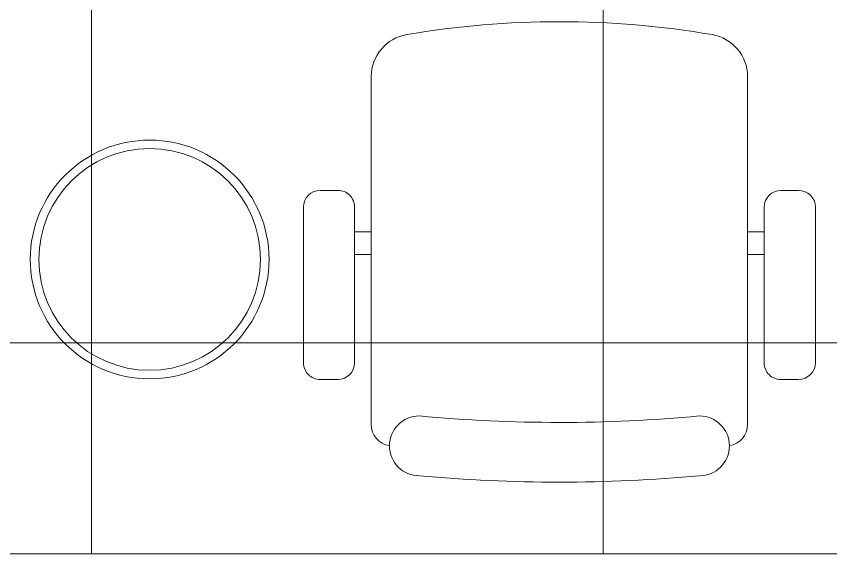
# Model space of a CAD drawing. Header units: inches. Extents: x -246178 to 57169, y -29325 to 19878.
# Drawn here: x 47271 to 48226, y -6847 to -6217 of the extents above; entities that cross this region are included whole.
import ezdxf

# ---------------------------------------------------------------- set-up
doc = ezdxf.new("R2010")
doc.units = ezdxf.units.IN
doc.header["$LTSCALE"] = 25
doc.header["$MEASUREMENT"] = 0
doc.linetypes.add('DASHDOT', pattern=[25.4, 12.7, -6.35, 0, -6.35])
doc.layers.get('0').update_dxf_attribs({"color": 8})
for name, color, linetype, lineweight in [('00-Ground Floor$0$Frame', 252, 'Continuous', 9), ('00-Ground Floor$0$LOADING', 253, 'Continuous', 5), ('00-Ground Floor$0$NEW Wall', 166, 'Continuous', 5), ('00-Ground Floor$0$Walls', 251, 'Continuous', 5), ('E-LITE-CLNG-CNDT', 6, 'DASHDOT', 35)]:
    doc.layers.add(name, color=color, linetype=linetype, lineweight=lineweight)

# ---------------------------------------------------------------- blocks, each defined once
blk = doc.blocks.new('00-Ground Floor$0$WM00001-P')
at = {"layer": '00-Ground Floor$0$LOADING'}
for radius in [0.14, 0.13]:
    blk.add_circle((0, 0), radius, dxfattribs=at)
blk = doc.blocks.new('*X63')
at = {"color": 0}
for p, q in [((5, 3), (5, 3)), ((5, 3), (5, 3)), ((5, 3), (5, 3)), ((5, 3), (5, 3)), ((5, 3), (5, 3)), ((5, 3), (5, 3)), ((5, 3), (5, 3)), ((5, 3), (5, 3)), ((5, 3), (5, 3)), ((5, 3), (5, 3)), ((5, 3), (5, 3)), ((5, 3), (5, 3)), ((5, 3), (5, 3)), ((5, 3), (5, 3)), ((5, 3), (5, 3)), ((5, 3), (5, 3)), ((5, 3), (5, 3)), ((5, 3), (5, 3)), ((5, 3), (5, 3)), ((5, 3), (5, 3)), ((5, 3), (5, 3)), ((5, 3), (5, 3)), ((5, 3), (5, 3)), ((5, 3), (5, 3)), ((5, 3), (5, 3)), ((5, 3), (5, 3)), ((5, 3), (5, 3)), ((5, 3), (5, 3)), ((5, 3), (5, 3)), ((5, 3), (5, 3)), ((5, 3), (5, 3)), ((5, 3), (5, 3)), ((5, 3), (5, 3)), ((5, 3), (5, 3)), ((5, 3), (5, 3)), ((5, 3), (5, 3)), ((5, 3), (5, 3)), ((5, 3), (5, 3)), ((5, 3), (5, 3)), ((5, 3), (5, 3)), ((5, 3), (5, 3)), ((5, 3), (5, 3)), ((5, 3), (5, 3)), ((5, 3), (5, 3)), ((5, 3), (5, 3)), ((5, 3), (5, 3)), ((5, 3), (5, 3)), ((5, 3), (5, 3)), ((5, 3), (5, 3)), ((5, 3), (5, 3)), ((5, 3), (5, 3)), ((5, 3), (5, 3)), ((5, 3), (5, 3)), ((5, 3), (5, 3)), ((5, 3), (5, 3)), ((5, 3), (5, 3)), ((5, 3), (5, 3)), ((5, 3), (5, 3)), ((5, 3), (5, 3)), ((5, 3), (5, 3)), ((5, 3), (5, 3)), ((5, 3), (5, 3)), ((5, 3), (5, 3)), ((5, 3), (5, 3)), ((5, 3), (5, 3)), ((5, 3), (5, 3)), ((6, 3), (5, 3)), ((5, 3), (5, 3)), ((6, 3), (5, 3)), ((5, 3), (5, 3)), ((6, 3), (5, 3)), ((5, 3), (5, 3)), ((6, 3), (5, 3)), ((5, 3), (5, 3)), ((5, 3), (5, 3)), ((5, 3), (5, 3)), ((5, 3), (5, 3)), ((5, 3), (5, 3)), ((5, 3), (5, 3)), ((5, 3), (5, 3)), ((5, 3), (5, 3)), ((5, 3), (5, 3)), ((5, 3), (5, 3)), ((5, 3), (5, 3)), ((5, 3), (5, 3)), ((5, 3), (5, 3)), ((5, 3), (5, 3)), ((5, 3), (5, 3)), ((5, 3), (5, 3)), ((5, 3), (5, 3)), ((5, 3), (5, 3)), ((5, 3), (5, 3)), ((5, 3), (5, 3)), ((5, 3), (5, 3)), ((5, 3), (5, 3)), ((5, 3), (5, 3)), ((6, 3), (6, 3)), ((6, 3), (6, 3)), ((6, 3), (6, 3)), ((6, 3), (6, 3)), ((6, 3), (6, 3)), ((6, 3), (6, 3)), ((6, 3), (6, 3)), ((6, 3), (6, 3)), ((6, 3), (6, 3)), ((6, 3), (6, 3)), ((6, 3), (6, 3)), ((6, 3), (6, 3)), ((6, 3), (6, 3)), ((6, 3), (6, 3)), ((6, 3), (6, 3)), ((6, 3), (6, 3)), ((6, 3), (6, 3)), ((6, 3), (6, 3)), ((6, 3), (6, 3)), ((6, 3), (6, 3)), ((6, 3), (6, 3)), ((6, 3), (6, 3)), ((6, 3), (6, 3)), ((6, 3), (6, 3)), ((6, 3), (6, 3)), ((6, 3), (6, 3)), ((6, 3), (6, 3)), ((6, 3), (6, 3)), ((6, 3), (6, 3)), ((6, 3), (6, 3)), ((6, 3), (6, 3)), ((6, 3), (6, 3)), ((6, 3), (6, 3)), ((6, 3), (6, 3)), ((6, 3), (6, 3)), ((6, 3), (6, 3)), ((6, 3), (6, 3)), ((6, 3), (6, 3)), ((6, 3), (6, 3)), ((6, 3), (6, 3)), ((6, 3), (6, 3)), ((6, 3), (6, 3)), ((6, 3), (6, 3)), ((6, 3), (6, 3)), ((6, 3), (6, 3)), ((6, 3), (6, 3)), ((6, 3), (6, 3)), ((6, 3), (6, 3)), ((6, 3), (6, 3)), ((6, 3), (6, 3)), ((6, 3), (6, 3)), ((6, 3), (6, 3)), ((6, 3), (6, 3)), ((6, 3), (6, 3)), ((6, 3), (6, 3)), ((6, 3), (6, 3)), ((6, 3), (6, 3)), ((6, 3), (6, 3)), ((6, 3), (6, 3)), ((6, 3), (6, 3)), ((6, 3), (6, 3)), ((6, 3), (6, 3)), ((6, 3), (6, 3)), ((6, 3), (6, 3)), ((6, 3), (6, 3)), ((6, 3), (6, 3)), ((6, 3), (6, 3)), ((6, 3), (6, 3)), ((6, 3), (6, 3)), ((6, 3), (6, 3)), ((6, 3), (6, 3)), ((6, 3), (6, 3)), ((6, 3), (6, 3)), ((6, 3), (6, 3)), ((6, 3), (6, 3)), ((6, 3), (6, 3)), ((6, 3), (6, 3)), ((6, 3), (6, 3)), ((6, 3), (6, 3)), ((6, 3), (6, 3)), ((6, 3), (6, 3)), ((6, 3), (6, 3)), ((6, 3), (6, 3)), ((6, 3), (6, 3)), ((6, 3), (6, 3)), ((6, 3), (6, 3)), ((6, 3), (6, 3)), ((6, 3), (6, 3)), ((6, 3), (6, 3)), ((6, 3), (6, 3)), ((6, 3), (6, 3)), ((6, 3), (6, 3)), ((6, 3), (6, 3)), ((6, 3), (6, 3)), ((6, 3), (6, 3)), ((6, 3), (6, 3)), ((6, 3), (6, 3)), ((6, 3), (6, 3)), ((6, 3), (6, 3)), ((6, 3), (6, 3)), ((6, 3), (6, 3)), ((6, 3), (6, 3)), ((6, 3), (6, 3)), ((6, 3), (6, 3)), ((6, 3), (6, 3)), ((6, 3), (6, 3)), ((6, 3), (6, 3)), ((6, 3), (6, 3)), ((6, 3), (6, 3)), ((6, 3), (6, 3)), ((6, 3), (6, 3)), ((6, 3), (6, 3)), ((6, 3), (6, 3)), ((6, 3), (6, 3)), ((6, 3), (6, 3)), ((6, 3), (6, 3)), ((6, 3), (6, 3)), ((6, 3), (6, 3)), ((6, 3), (6, 3)), ((6, 3), (6, 3)), ((6, 3), (6, 3)), ((6, 3), (6, 3)), ((6, 3), (6, 3)), ((6, 3), (6, 3)), ((6, 3), (6, 3)), ((6, 3), (6, 3)), ((6, 3), (6, 3)), ((6, 3), (6, 3)), ((6, 3), (6, 3)), ((6, 3), (6, 3)), ((6, 3), (6, 3)), ((6, 3), (6, 3)), ((6, 3), (6, 3)), ((6, 3), (6, 3)), ((6, 3), (6, 3)), ((6, 3), (6, 3)), ((6, 3), (6, 3)), ((6, 3), (6, 3)), ((6, 3), (6, 3)), ((6, 3), (6, 3)), ((6, 3), (6, 3)), ((6, 3), (6, 3)), ((6, 3), (6, 3)), ((6, 3), (6, 3)), ((6, 3), (6, 3)), ((6, 3), (6, 3)), ((6, 3), (6, 3)), ((6, 3), (6, 3)), ((6, 3), (6, 3)), ((6, 3), (6, 3)), ((6, 3), (6, 3)), ((6, 3), (6, 3)), ((6, 3), (6, 3)), ((6, 3), (6, 3)), ((6, 3), (6, 3)), ((6, 3), (6, 3)), ((6, 3), (6, 3)), ((6, 3), (6, 3)), ((6, 3), (6, 3)), ((6, 3), (6, 3)), ((6, 3), (6, 3)), ((6, 3), (6, 3)), ((6, 3), (6, 3)), ((6, 3), (6, 3)), ((6, 3), (6, 3)), ((6, 3), (6, 3)), ((6, 3), (6, 3)), ((6, 3), (6, 3)), ((6, 3), (6, 3)), ((6, 3), (6, 3)), ((6, 3), (6, 3)), ((6, 3), (6, 3)), ((6, 3), (6, 3)), ((6, 3), (6, 3)), ((6, 3), (6, 3)), ((6, 3), (6, 3)), ((6, 3), (6, 3)), ((6, 3), (6, 3)), ((6, 3), (6, 3)), ((6, 3), (6, 3)), ((6, 3), (6, 3)), ((6, 3), (6, 3)), ((6, 3), (6, 3)), ((6, 3), (6, 3)), ((6, 3), (6, 3)), ((6, 3), (6, 3)), ((6, 3), (6, 3)), ((6, 3), (6, 3)), ((6, 3), (6, 3)), ((6, 3), (6, 3)), ((6, 3), (6, 3)), ((6, 3), (6, 3)), ((6, 3), (6, 3)), ((6, 3), (6, 3)), ((6, 3), (6, 3)), ((6, 3), (6, 3)), ((6, 3), (6, 3)), ((6, 3), (6, 3)), ((6, 3), (6, 3)), ((6, 3), (6, 3)), ((6, 3), (6, 3)), ((6, 3), (6, 3)), ((6, 3), (6, 3)), ((6, 3), (6, 3)), ((6, 3), (5, 3)), ((6, 3), (5, 3)), ((6, 3), (5, 3)), ((6, 3), (5, 3)), ((6, 3), (5, 3)), ((6, 3), (6, 3)), ((6, 3), (6, 3)), ((6, 3), (6, 3)), ((6, 3), (6, 3)), ((6, 3), (6, 3)), ((6, 3), (6, 3)), ((6, 3), (6, 3)), ((6, 3), (6, 3)), ((6, 3), (6, 3)), ((6, 3), (6, 3)), ((6, 3), (6, 3)), ((6, 3), (6, 3)), ((6, 3), (6, 3)), ((6, 3), (6, 3)), ((6, 3), (6, 3)), ((6, 3), (6, 3)), ((6, 3), (6, 3)), ((6, 3), (6, 3)), ((6, 3), (6, 3)), ((6, 3), (6, 3)), ((6, 3), (6, 3)), ((6, 3), (6, 3)), ((6, 3), (6, 3)), ((6, 3), (6, 3)), ((6, 3), (6, 3)), ((6, 3), (6, 3)), ((6, 3), (6, 3)), ((6, 3), (6, 3)), ((6, 3), (6, 3)), ((6, 3), (6, 3)), ((6, 3), (6, 3)), ((6, 3), (6, 3)), ((6, 3), (6, 3)), ((6, 3), (6, 3)), ((6, 3), (6, 3)), ((6, 3), (6, 3)), ((6, 3), (6, 3)), ((6, 3), (6, 3)), ((6, 3), (6, 3)), ((6, 3), (6, 3)), ((6, 3), (6, 3)), ((6, 3), (6, 3)), ((6, 3), (6, 3)), ((6, 3), (6, 3)), ((6, 3), (6, 3)), ((6, 3), (6, 3)), ((6, 3), (6, 3)), ((6, 3), (6, 3)), ((6, 3), (6, 3)), ((6, 3), (6, 3)), ((6, 3), (6, 3)), ((6, 3), (6, 3)), ((6, 3), (6, 3)), ((6, 3), (6, 3)), ((6, 3), (6, 3)), ((6, 3), (6, 3)), ((6, 3), (6, 3)), ((6, 3), (6, 3)), ((6, 3), (6, 3)), ((6, 3), (6, 3)), ((6, 3), (6, 3)), ((6, 3), (6, 3)), ((6, 3), (6, 3)), ((6, 3), (6, 3)), ((6, 3), (6, 3)), ((6, 3), (6, 3)), ((6, 3), (6, 3)), ((6, 3), (6, 3)), ((6, 3), (6, 3)), ((6, 3), (6, 3)), ((6, 3), (6, 3)), ((6, 3), (6, 3)), ((6, 3), (6, 3)), ((6, 3), (6, 3)), ((6, 3), (6, 3)), ((6, 3), (6, 3)), ((6, 3), (6, 3)), ((6, 3), (6, 3)), ((6, 3), (6, 3)), ((6, 3), (6, 3)), ((6, 3), (6, 3)), ((6, 3), (6, 3)), ((6, 3), (6, 3)), ((6, 3), (6, 3)), ((6, 3), (6, 3)), ((6, 3), (6, 3)), ((6, 3), (6, 3)), ((6, 3), (6, 3)), ((6, 3), (6, 3)), ((6, 3), (6, 3)), ((6, 3), (6, 3)), ((6, 3), (6, 3)), ((6, 3), (6, 3)), ((6, 3), (6, 3)), ((6, 3), (6, 3)), ((6, 3), (6, 3)), ((6, 3), (6, 3)), ((6, 3), (6, 3)), ((6, 3), (6, 3)), ((6, 3), (6, 3)), ((6, 3), (6, 3)), ((6, 3), (6, 3)), ((6, 3), (6, 3)), ((6, 3), (6, 3)), ((6, 3), (6, 3)), ((6, 3), (6, 3)), ((6, 3), (6, 3)), ((6, 3), (6, 3)), ((6, 3), (6, 3)), ((6, 3), (6, 3)), ((6, 3), (6, 3)), ((6, 3), (6, 3)), ((6, 3), (6, 3)), ((6, 3), (6, 3)), ((6, 3), (6, 3)), ((6, 3), (6, 3)), ((6, 3), (6, 3)), ((6, 3), (6, 3)), ((6, 3), (6, 3)), ((6, 3), (6, 3)), ((6, 3), (6, 3)), ((6, 3), (6, 3)), ((6, 3), (6, 3)), ((6, 3), (6, 3)), ((6, 3), (6, 3)), ((6, 3), (6, 3)), ((6, 3), (6, 3)), ((6, 3), (6, 3)), ((6, 3), (6, 3)), ((6, 3), (6, 3)), ((6, 3), (6, 3)), ((6, 3), (6, 3)), ((6, 3), (6, 3)), ((6, 3), (6, 3)), ((6, 3), (6, 3)), ((6, 3), (6, 3)), ((6, 3), (6, 3)), ((6, 3), (6, 3)), ((6, 3), (6, 3)), ((6, 3), (6, 3)), ((6, 3), (6, 3)), ((6, 3), (6, 3)), ((6, 3), (6, 3)), ((6, 3), (6, 3)), ((6, 3), (6, 3)), ((6, 3), (6, 3)), ((6, 3), (6, 3)), ((6, 3), (6, 3)), ((6, 3), (6, 3)), ((6, 3), (6, 3)), ((6, 3), (6, 3)), ((6, 3), (6, 3)), ((6, 3), (6, 3)), ((6, 3), (6, 3)), ((6, 3), (6, 3)), ((6, 3), (6, 3)), ((6, 3), (6, 3)), ((6, 3), (6, 3)), ((6, 3), (6, 3)), ((6, 3), (6, 3)), ((6, 3), (6, 3)), ((6, 3), (6, 3)), ((6, 3), (6, 3)), ((6, 3), (6, 3)), ((6, 3), (6, 3)), ((6, 3), (6, 3)), ((6, 3), (6, 3)), ((6, 3), (6, 3)), ((6, 3), (6, 3)), ((6, 3), (6, 3)), ((6, 3), (6, 3)), ((6, 3), (6, 3)), ((6, 3), (6, 3)), ((6, 3), (6, 3)), ((6, 3), (6, 3)), ((6, 3), (6, 3)), ((6, 3), (6, 3)), ((6, 3), (6, 3)), ((6, 3), (6, 3)), ((6, 3), (6, 3)), ((6, 3), (6, 3)), ((6, 3), (6, 3)), ((6, 3), (6, 3)), ((6, 3), (6, 3)), ((6, 3), (6, 3)), ((6, 3), (6, 3)), ((6, 3), (6, 3)), ((6, 3), (6, 3)), ((6, 3), (6, 3)), ((6, 3), (6, 3)), ((6, 3), (6, 3)), ((6, 3), (6, 3)), ((6, 3), (6, 3)), ((6, 3), (6, 3)), ((6, 3), (6, 3)), ((6, 3), (6, 3)), ((6, 3), (6, 3)), ((6, 3), (6, 3)), ((6, 3), (6, 3)), ((6, 3), (6, 3)), ((6, 3), (6, 3)), ((6, 3), (6, 3)), ((6, 3), (6, 3)), ((6, 3), (6, 3)), ((6, 3), (6, 3)), ((6, 3), (6, 3)), ((6, 3), (6, 3)), ((6, 3), (6, 3)), ((6, 3), (6, 3)), ((6, 3), (6, 3)), ((6, 3), (6, 3)), ((6, 3), (6, 3)), ((6, 3), (6, 3)), ((6, 3), (6, 3)), ((6, 3), (6, 3)), ((6, 3), (6, 3)), ((6, 3), (6, 3)), ((6, 3), (6, 3)), ((6, 3), (6, 3)), ((6, 3), (6, 3)), ((6, 3), (6, 3)), ((6, 3), (6, 3)), ((6, 3), (6, 3)), ((6, 3), (6, 3)), ((6, 3), (6, 3)), ((6, 3), (6, 3)), ((6, 3), (6, 3)), ((6, 3), (6, 3)), ((6, 3), (6, 3)), ((6, 3), (6, 3)), ((6, 3), (6, 3)), ((6, 3), (6, 3)), ((6, 3), (6, 3)), ((6, 3), (6, 3)), ((6, 3), (6, 3)), ((6, 3), (6, 3)), ((6, 3), (6, 3)), ((6, 3), (6, 3)), ((6, 3), (6, 3)), ((6, 3), (6, 3)), ((6, 3), (6, 3)), ((6, 3), (6, 3)), ((6, 3), (6, 3)), ((6, 3), (6, 3)), ((6, 3), (6, 3)), ((6, 3), (6, 3)), ((6, 3), (6, 3)), ((6, 3), (6, 3)), ((6, 3), (6, 3)), ((6, 3), (6, 3)), ((6, 3), (6, 3)), ((6, 3), (6, 3)), ((6, 3), (6, 3)), ((6, 3), (6, 3)), ((6, 3), (6, 3)), ((6, 3), (6, 3)), ((6, 3), (6, 3)), ((6, 3), (6, 3)), ((6, 3), (6, 3)), ((6, 3), (6, 3)), ((6, 3), (6, 3)), ((6, 3), (6, 3)), ((6, 3), (6, 3)), ((6, 3), (6, 3)), ((6, 3), (6, 3)), ((6, 3), (6, 3)), ((6, 3), (6, 3)), ((6, 3), (6, 3)), ((6, 3), (6, 3)), ((6, 3), (6, 3)), ((6, 3), (6, 3)), ((6, 3), (6, 3)), ((6, 3), (6, 3)), ((6, 3), (6, 3)), ((6, 3), (6, 3)), ((6, 3), (6, 3)), ((6, 3), (6, 3)), ((6, 3), (6, 3)), ((6, 3), (6, 3)), ((6, 3), (6, 3)), ((6, 3), (6, 3)), ((6, 3), (6, 3)), ((6, 3), (6, 3)), ((6, 3), (6, 3)), ((6, 3), (6, 3)), ((6, 3), (6, 3)), ((6, 3), (6, 3)), ((6, 3), (6, 3)), ((6, 3), (6, 3)), ((6, 3), (6, 3)), ((6, 3), (6, 3)), ((6, 3), (6, 3)), ((6, 3), (6, 3)), ((6, 3), (6, 3)), ((6, 3), (6, 3)), ((6, 3), (6, 3)), ((6, 3), (6, 3)), ((6, 3), (6, 3)), ((6, 3), (6, 3)), ((6, 3), (6, 3)), ((6, 3), (6, 3)), ((6, 3), (6, 3)), ((6, 3), (6, 3)), ((6, 3), (6, 3)), ((6, 3), (6, 3)), ((6, 3), (6, 3)), ((6, 3), (6, 3)), ((6, 3), (6, 3)), ((6, 3), (6, 3)), ((6, 3), (6, 3)), ((6, 3), (6, 3)), ((6, 3), (6, 3)), ((6, 3), (6, 3)), ((6, 3), (6, 3)), ((6, 3), (6, 3)), ((6, 3), (6, 3)), ((6, 3), (6, 3))]:
    blk.add_line(p, q, dxfattribs=at)
blk = doc.blocks.new('*X64')
at = {"color": 0}
for p, q in [((13, 1), (13, 1)), ((13, 1), (13, 1)), ((13, 1), (13, 1)), ((13, 1), (13, 1)), ((13, 1), (13, 1)), ((13, 1), (13, 1)), ((13, 1), (13, 1)), ((13, 1), (13, 1)), ((13, 1), (13, 1)), ((13, 1), (13, 1)), ((13, 1), (13, 1)), ((13, 1), (13, 1)), ((13, 1), (13, 1)), ((13, 1), (13, 1)), ((13, 1), (13, 1)), ((13, 1), (14, 1)), ((13, 1), (14, 1)), ((13, 1), (14, 1)), ((13, 1), (13, 1)), ((13, 1), (13, 1)), ((13, 1), (13, 1)), ((13, 1), (13, 1)), ((13, 1), (13, 1)), ((13, 1), (13, 1)), ((13, 1), (13, 1)), ((13, 1), (13, 1)), ((13, 1), (13, 1)), ((13, 1), (13, 1)), ((13, 1), (13, 1)), ((13, 1), (13, 1)), ((13, 1), (13, 1)), ((13, 1), (13, 1)), ((13, 1), (13, 1)), ((13, 1), (13, 1)), ((13, 1), (13, 1)), ((13, 1), (13, 1)), ((13, 1), (13, 1)), ((13, 1), (13, 1)), ((13, 1), (13, 1)), ((13, 1), (13, 1)), ((13, 1), (13, 1)), ((13, 1), (13, 1)), ((13, 1), (13, 1)), ((13, 1), (13, 1)), ((13, 1), (13, 1)), ((13, 1), (13, 1)), ((13, 1), (13, 1)), ((13, 1), (13, 1)), ((13, 1), (13, 1)), ((13, 1), (13, 1)), ((13, 1), (13, 1)), ((13, 1), (13, 1)), ((13, 1), (13, 1)), ((13, 1), (13, 1)), ((13, 1), (13, 1)), ((13, 1), (13, 1)), ((13, 1), (13, 1)), ((13, 1), (13, 1)), ((13, 1), (13, 1)), ((13, 1), (13, 1)), ((13, 1), (13, 1)), ((13, 1), (13, 1)), ((13, 1), (13, 1)), ((13, 1), (13, 1)), ((13, 1), (13, 1)), ((13, 1), (13, 1)), ((13, 1), (13, 1)), ((13, 1), (13, 1)), ((13, 1), (13, 1)), ((13, 1), (13, 1)), ((13, 1), (13, 1)), ((13, 1), (13, 1)), ((13, 1), (13, 1)), ((13, 1), (13, 1)), ((13, 1), (13, 1)), ((13, 1), (13, 1)), ((13, 1), (13, 1)), ((13, 1), (13, 1)), ((13, 1), (13, 1)), ((13, 1), (13, 1)), ((13, 1), (13, 1)), ((13, 1), (13, 1)), ((13, 1), (13, 1)), ((13, 1), (13, 1)), ((13, 1), (13, 1)), ((13, 1), (13, 1)), ((13, 1), (13, 1)), ((13, 1), (13, 1)), ((13, 1), (13, 1)), ((13, 1), (13, 1)), ((13, 1), (13, 1)), ((13, 1), (13, 1)), ((13, 1), (13, 1)), ((13, 1), (13, 1)), ((13, 1), (13, 1)), ((13, 1), (13, 1)), ((13, 1), (13, 1)), ((13, 1), (13, 1)), ((13, 1), (13, 1)), ((13, 1), (13, 1)), ((13, 1), (13, 1)), ((13, 1), (13, 1)), ((13, 1), (13, 1)), ((13, 1), (13, 1)), ((13, 1), (13, 1)), ((13, 1), (13, 1)), ((13, 1), (13, 1)), ((13, 1), (13, 1)), ((13, 1), (13, 1)), ((13, 1), (13, 1)), ((13, 1), (13, 1)), ((13, 1), (13, 1)), ((13, 1), (13, 1)), ((13, 1), (13, 1)), ((13, 1), (13, 1)), ((13, 1), (13, 1)), ((13, 1), (13, 1)), ((13, 1), (13, 1)), ((13, 1), (13, 1)), ((13, 1), (13, 1)), ((13, 1), (13, 1)), ((13, 1), (13, 1)), ((13, 1), (13, 1)), ((13, 1), (14, 1)), ((13, 0), (13, 0)), ((13, 0), (13, 0)), ((13, 0), (13, 0)), ((13, 0), (13, 0)), ((13, 0), (13, 0)), ((13, 0), (13, 0)), ((13, 0), (13, 0)), ((13, 0), (13, 0)), ((13, 0), (13, 0)), ((13, 0), (13, 0)), ((13, 0), (13, 0)), ((13, 0), (13, 0)), ((13, 0), (13, 0)), ((13, 0), (13, 0)), ((13, 0), (13, 0)), ((13, 0), (13, 0)), ((13, 0), (13, 0)), ((13, 0), (13, 0)), ((13, 0), (13, 0)), ((13, 0), (13, 0)), ((13, 0), (13, 0)), ((13, 0), (13, 0)), ((13, 0), (13, 0)), ((13, 0), (13, 0)), ((13, 0), (13, 0)), ((13, 0), (13, 0)), ((13, 0), (13, 0)), ((13, 0), (13, 0)), ((13, 0), (13, 0)), ((13, 0), (13, 0)), ((13, 0), (13, 0)), ((13, 0), (13, 0)), ((13, 0), (13, 0)), ((13, 0), (13, 0)), ((13, 0), (13, 0)), ((13, 0), (13, 0)), ((13, 0), (13, 0)), ((13, 0), (13, 0)), ((13, 0), (13, 0)), ((13, 0), (13, 0)), ((13, 0), (13, 0)), ((13, 0), (13, 0)), ((13, 0), (13, 0)), ((13, 0), (13, 0)), ((13, 0), (13, 0)), ((13, 0), (13, 0)), ((13, 0), (13, 0)), ((13, 0), (13, 0)), ((13, 0), (14, 0)), ((13, 0), (14, 0)), ((13, 0), (13, 0)), ((13, 0), (14, 0)), ((14, 1), (14, 1)), ((14, 1), (14, 1)), ((14, 1), (14, 1)), ((14, 1), (14, 1)), ((14, 1), (14, 1)), ((14, 1), (14, 1)), ((14, 1), (14, 1)), ((14, 1), (14, 1)), ((14, 1), (14, 1)), ((14, 1), (14, 1)), ((14, 1), (14, 1)), ((14, 1), (14, 1)), ((14, 1), (14, 1)), ((14, 1), (14, 1)), ((14, 1), (14, 1)), ((14, 1), (14, 1)), ((14, 1), (14, 1)), ((14, 1), (14, 1)), ((14, 1), (14, 1)), ((14, 1), (14, 1)), ((14, 1), (14, 1)), ((14, 1), (14, 1)), ((14, 1), (14, 1)), ((14, 1), (14, 1)), ((14, 1), (14, 1)), ((14, 1), (14, 1)), ((14, 1), (14, 1)), ((14, 1), (14, 1)), ((14, 1), (14, 1)), ((14, 1), (14, 1)), ((14, 1), (14, 1)), ((14, 1), (14, 1)), ((14, 1), (14, 1)), ((14, 1), (14, 1)), ((14, 1), (14, 1)), ((14, 1), (14, 1)), ((14, 1), (14, 1)), ((14, 1), (14, 1)), ((14, 1), (14, 1)), ((14, 1), (14, 1)), ((14, 1), (14, 1)), ((14, 1), (14, 1)), ((14, 1), (14, 1)), ((14, 1), (14, 1)), ((14, 1), (14, 1)), ((14, 1), (14, 1)), ((14, 1), (14, 1)), ((14, 1), (14, 1)), ((14, 1), (14, 1)), ((14, 1), (14, 1)), ((14, 1), (14, 1)), ((14, 1), (14, 1)), ((14, 1), (14, 1)), ((14, 1), (14, 1)), ((14, 1), (14, 1)), ((14, 1), (14, 1)), ((14, 1), (14, 1)), ((14, 1), (14, 1)), ((14, 1), (14, 1)), ((14, 1), (14, 1)), ((14, 1), (14, 1)), ((14, 1), (14, 1)), ((14, 1), (14, 1)), ((14, 1), (14, 1)), ((14, 1), (14, 1)), ((14, 1), (14, 1)), ((14, 1), (14, 1)), ((14, 1), (14, 1)), ((14, 1), (14, 1)), ((14, 1), (14, 1)), ((14, 1), (14, 1)), ((14, 1), (14, 1)), ((14, 1), (14, 1)), ((14, 1), (14, 1)), ((14, 1), (14, 1)), ((14, 1), (14, 1)), ((14, 1), (14, 1)), ((14, 1), (14, 1)), ((14, 1), (14, 1)), ((14, 1), (14, 1)), ((14, 1), (14, 1)), ((14, 1), (14, 1)), ((14, 1), (14, 1)), ((14, 1), (14, 1)), ((14, 1), (14, 1)), ((14, 1), (14, 1)), ((14, 1), (14, 1)), ((14, 1), (14, 1)), ((14, 1), (14, 1)), ((14, 1), (14, 1)), ((14, 1), (14, 1)), ((14, 1), (14, 1)), ((14, 1), (14, 1)), ((14, 1), (14, 1)), ((14, 0), (14, 0)), ((14, 0), (14, 0)), ((14, 0), (14, 0)), ((14, 0), (14, 0)), ((14, 0), (14, 0)), ((14, 0), (14, 0)), ((14, 0), (14, 0)), ((14, 0), (14, 0)), ((14, 0), (14, 0)), ((14, 0), (14, 0)), ((14, 0), (14, 0)), ((14, 0), (14, 0)), ((14, 0), (14, 0)), ((14, 0), (14, 0)), ((14, 0), (14, 0)), ((14, 0), (14, 0)), ((14, 0), (14, 0)), ((14, 0), (14, 0)), ((14, 0), (14, 0)), ((14, 0), (14, 0)), ((14, 0), (14, 0)), ((14, 0), (14, 0)), ((14, 0), (14, 0)), ((14, 0), (14, 0)), ((14, 0), (14, 0)), ((14, 0), (14, 0)), ((14, 0), (14, 0)), ((14, 0), (14, 0)), ((14, 0), (14, 0)), ((14, 0), (14, 0)), ((14, 0), (14, 0)), ((14, 0), (14, 0)), ((14, 0), (14, 0)), ((14, 0), (14, 0)), ((14, 0), (14, 0)), ((14, 0), (14, 0)), ((14, 0), (14, 0)), ((14, 0), (14, 0)), ((14, 0), (14, 0)), ((14, 0), (14, 0)), ((14, 0), (14, 0)), ((14, 0), (14, 0)), ((14, 0), (14, 0)), ((14, 0), (14, 0)), ((14, 0), (14, 0)), ((14, 0), (14, 0)), ((14, 0), (14, 0)), ((14, 0), (14, 0)), ((13, 0), (13, 0)), ((13, 0), (14, 0)), ((13, 0), (13, 0)), ((13, 0), (14, 0)), ((13, 0), (13, 0)), ((13, 0), (14, 0)), ((13, 0), (13, 0)), ((13, 0), (13, 0)), ((13, 0), (13, 0)), ((13, 0), (13, 0)), ((13, 0), (14, 0)), ((13, 0), (13, 0)), ((13, 0), (14, 0)), ((13, 0), (13, 0)), ((13, 0), (14, 0)), ((13, 0), (13, 0)), ((13, 0), (14, 0)), ((13, 0), (13, 0)), ((13, 0), (14, 0)), ((13, 0), (13, 0)), ((13, 0), (14, 0)), ((13, 0), (13, 0)), ((13, 0), (14, 0)), ((13, 0), (13, 0)), ((13, 0), (13, 0)), ((13, 0), (13, 0)), ((13, 0), (14, 0)), ((13, 0), (13, 0)), ((13, 0), (14, 0)), ((13, 0), (13, 0)), ((13, 0), (14, 0)), ((13, 0), (13, 0)), ((13, 0), (14, 0)), ((13, 0), (13, 0)), ((13, 0), (13, 0)), ((13, 0), (13, 0)), ((13, 0), (13, 0)), ((13, 0), (13, 0)), ((13, 0), (13, 0)), ((13, 0), (13, 0)), ((13, 0), (13, 0)), ((13, 0), (13, 0)), ((13, 0), (13, 0)), ((13, 0), (13, 0)), ((13, 0), (13, 0)), ((13, 0), (13, 0)), ((13, 0), (13, 0)), ((13, 0), (13, 0)), ((13, 0), (13, 0)), ((13, 0), (13, 0)), ((13, 0), (13, 0)), ((13, 0), (13, 0)), ((13, 0), (13, 0)), ((13, 0), (13, 0)), ((13, 0), (13, 0)), ((13, 0), (13, 0)), ((13, 0), (13, 0)), ((13, 0), (13, 0)), ((13, 0), (13, 0)), ((13, 0), (13, 0)), ((13, 0), (13, 0)), ((13, 0), (13, 0)), ((13, 0), (13, 0)), ((13, 0), (13, 0)), ((13, -1), (13, -1)), ((13, -1), (13, -1)), ((13, -1), (13, -1)), ((13, -1), (13, -1)), ((13, -1), (13, -1)), ((13, -1), (14, -1)), ((13, -1), (13, -1)), ((14, 0), (14, 0)), ((14, 0), (14, 0)), ((14, 0), (14, 0)), ((14, 0), (14, 0)), ((14, 0), (14, 0)), ((14, 0), (14, 0)), ((14, 0), (14, 0)), ((14, 0), (14, 0)), ((14, 0), (14, 0)), ((14, 0), (14, 0)), ((14, 0), (14, 0)), ((14, 0), (14, 0)), ((14, 0), (14, 0)), ((14, 0), (14, 0)), ((14, 0), (14, 0)), ((13, 0), (14, 0)), ((14, 0), (14, 0)), ((14, 0), (14, 0)), ((14, 0), (14, 0)), ((14, 0), (14, 0)), ((14, 0), (14, 0)), ((14, 0), (14, 0)), ((14, 0), (14, 0)), ((14, 0), (14, 0)), ((14, 0), (14, 0)), ((14, 0), (14, 0)), ((14, 0), (14, 0)), ((14, 0), (14, 0)), ((14, 0), (14, 0)), ((14, 0), (14, 0)), ((14, 0), (14, 0)), ((14, 0), (14, 0)), ((14, 0), (14, 0)), ((14, 0), (14, 0)), ((14, 0), (14, 0)), ((14, 0), (14, 0)), ((14, 0), (14, 0)), ((14, 0), (14, 0)), ((14, 0), (14, 0)), ((14, 0), (14, 0)), ((14, 0), (14, 0)), ((14, 0), (14, 0)), ((14, 0), (14, 0)), ((14, 0), (14, 0)), ((14, 0), (14, 0)), ((14, 0), (14, 0)), ((14, 0), (14, 0)), ((14, 0), (14, 0)), ((14, 0), (14, 0)), ((14, 0), (14, 0)), ((14, -1), (14, -1)), ((14, -1), (14, -1)), ((14, -1), (14, -1)), ((14, -1), (14, -1)), ((14, -1), (14, -1))]:
    blk.add_line(p, q, dxfattribs=at)
blk = doc.blocks.new('00-Ground Floor$0$GF21018-P')
at = {"color": 0}
for p, q in [((-0.2207, 0.47563), (-0.2207, 0.0675)), ((0.22049, 0.47563), (0.22049, 0.0675)), ((-0.2806, 0.34221), (-0.25983, 0.34221)), ((0.25963, 0.34221), (0.2804, 0.34221)), ((-0.30021, 0.32259), (-0.30021, 0.14)), ((-0.24021, 0.32259), (-0.24021, 0.14)), ((0.24001, 0.32259), (0.24001, 0.14)), ((0.30001, 0.32259), (0.30001, 0.14)), ((-0.24021, 0.29372), (-0.2207, 0.29372)), ((0.22049, 0.29372), (0.24001, 0.29372)), ((-0.24021, 0.26708), (-0.2207, 0.26708)), ((0.22049, 0.26708), (0.24001, 0.26708)), ((-0.2806, 0.12039), (-0.25983, 0.12039)), ((0.25963, 0.12039), (0.2804, 0.12039))]:
    blk.add_line(p, q, dxfattribs=at)
for points in [[(0.24001, 0.29372), (0.24001, 0.29372), (0.24001, 0.29372), (0.24001, 0.29372), (0.24001, 0.29372), (0.24001, 0.29372), (0.24001, 0.29372), (0.24001, 0.29372), (0.24001, 0.29372), (0.24001, 0.29372), (0.24001, 0.29372), (0.24001, 0.29372), (0.24001, 0.29372), (0.24001, 0.29372), (0.24001, 0.29372), (0.24001, 0.29372), (0.24001, 0.29372), (0.24001, 0.29372), (0.24001, 0.29372), (0.24001, 0.29372), (0.24001, 0.29372), (0.24001, 0.29372), (0.24001, 0.29372), (0.24001, 0.29372), (0.24001, 0.29372), (0.24001, 0.29372), (0.24001, 0.29372), (0.24001, 0.29372), (0.24001, 0.29372), (0.24001, 0.29372), (0.24001, 0.29372), (0.24001, 0.29372), (0.24001, 0.29372), (0.24001, 0.29372), (0.24001, 0.29372), (0.24001, 0.29372), (0.24001, 0.29372), (0.24001, 0.29372), (0.24001, 0.29372), (0.24001, 0.29372), (0.24001, 0.29372), (0.24001, 0.29372), (0.24001, 0.29372), (0.24001, 0.29372), (0.24001, 0.29372), (0.24001, 0.29372), (0.24001, 0.29372), (0.24001, 0.29372), (0.24001, 0.29372), (0.24001, 0.29372), (0.24001, 0.29372), (0.24001, 0.29372), (0.24001, 0.29372), (0.24001, 0.29372), (0.24001, 0.29372), (0.24001, 0.29372), (0.24001, 0.29372), (0.24001, 0.29372), (0.24001, 0.29372), (0.24001, 0.29372), (0.24001, 0.29372), (0.24001, 0.29372), (0.24001, 0.29372), (0.24001, 0.29372), (0.24001, 0.29372), (0.24001, 0.29372), (0.24001, 0.29372), (0.24001, 0.29372), (0.24001, 0.29372), (0.24001, 0.29372), (0.24001, 0.29372), (0.24001, 0.29372), (0.24001, 0.29372), (0.24001, 0.29372), (0.24001, 0.29372), (0.24001, 0.29372), (0.24001, 0.29372), (0.24001, 0.29372), (0.24001, 0.29372), (0.24001, 0.29372), (0.24001, 0.29372), (0.24001, 0.29372), (0.24001, 0.29372), (0.24001, 0.29372), (0.24001, 0.29372), (0.24001, 0.29372), (0.24001, 0.29372), (0.24001, 0.29372), (0.24001, 0.29372), (0.24001, 0.29372), (0.24001, 0.29372), (0.24001, 0.29372), (0.24001, 0.29372), (0.24001, 0.29372), (0.24001, 0.29372), (0.24001, 0.29372), (0.24001, 0.29372), (0.24001, 0.29372), (0.24001, 0.29372), (0.24001, 0.29372), (0.24001, 0.29372), (0.24001, 0.29372), (0.24001, 0.29372), (0.24001, 0.29372), (0.24001, 0.29372), (0.24001, 0.29372), (0.24001, 0.29372), (0.24001, 0.29372), (0.24001, 0.29372), (0.24001, 0.29372), (0.24001, 0.29372), (0.24001, 0.29372), (0.24001, 0.29372), (0.24001, 0.29372), (0.24001, 0.29372), (0.24001, 0.29372), (0.24001, 0.29372), (0.24001, 0.29372), (0.24001, 0.29372), (0.24001, 0.29372), (0.24001, 0.29372), (0.24001, 0.29372), (0.24001, 0.29372), (0.24001, 0.29372), (0.24001, 0.29372), (0.24001, 0.29372), (0.24001, 0.29372), (0.24001, 0.29372), (0.24001, 0.29372), (0.24001, 0.29372), (0.24001, 0.29372), (0.24001, 0.29372), (0.24001, 0.29372), (0.24001, 0.29372), (0.24001, 0.29372), (0.24001, 0.29372), (0.24001, 0.29372), (0.24001, 0.29372), (0.24001, 0.29372), (0.24001, 0.29372), (0.24001, 0.29372), (0.24001, 0.29372), (0.24001, 0.29372), (0.24001, 0.29372), (0.24001, 0.29372), (0.24001, 0.29372), (0.24001, 0.29372), (0.24001, 0.29372), (0.24001, 0.29372), (0.24001, 0.29372), (0.24001, 0.29372), (0.24001, 0.29372), (0.24001, 0.29372), (0.24001, 0.29372), (0.24001, 0.29372), (0.24001, 0.29372), (0.24001, 0.29372), (0.24001, 0.29372), (0.24001, 0.29372), (0.24001, 0.29372), (0.24001, 0.29372), (0.24001, 0.29372), (0.24001, 0.29372), (0.24001, 0.29372), (0.24001, 0.29372), (0.24001, 0.29372), (0.24001, 0.29372), (0.24001, 0.29372), (0.24001, 0.29372), (0.24001, 0.29372), (0.24001, 0.29372), (0.24001, 0.29372), (0.24001, 0.29372), (0.24001, 0.29372), (0.24001, 0.29372), (0.24001, 0.29372), (0.24001, 0.29372), (0.24001, 0.29372), (0.24001, 0.29372), (0.24001, 0.29372), (0.24001, 0.29372), (0.24001, 0.29372), (0.24001, 0.29372), (0.24001, 0.29372), (0.24001, 0.29372), (0.24001, 0.29372), (0.24001, 0.29372), (0.24001, 0.29372), (0.24001, 0.29372), (0.24001, 0.29372), (0.24001, 0.29372), (0.24001, 0.29372), (0.24001, 0.29372), (0.24001, 0.29372), (0.24001, 0.29372), (0.24001, 0.29372), (0.24001, 0.29372), (0.24001, 0.29372), (0.24001, 0.29372), (0.24001, 0.29372), (0.24001, 0.29372), (0.24001, 0.29372), (0.24001, 0.29372), (0.24001, 0.29372), (0.24001, 0.29372), (0.24001, 0.29372), (0.24001, 0.29372), (0.24001, 0.29372), (0.24001, 0.29372), (0.24001, 0.29372), (0.24001, 0.29372), (0.24001, 0.29372), (0.24001, 0.29372), (0.24001, 0.29372), (0.24001, 0.29372), (0.24001, 0.29372), (0.24001, 0.29372), (0.24001, 0.29372), (0.24001, 0.29372), (0.24001, 0.29372), (0.24001, 0.29372), (0.24001, 0.29372), (0.24001, 0.29372), (0.24001, 0.29372), (0.24001, 0.29372), (0.24001, 0.29372), (0.24001, 0.29372), (0.24001, 0.29372), (0.24001, 0.29372), (0.24001, 0.29372), (0.24001, 0.29372), (0.24001, 0.29372), (0.24001, 0.29372), (0.24001, 0.29372), (0.24001, 0.29372), (0.24001, 0.29372), (0.24001, 0.29372), (0.24001, 0.29372), (0.24001, 0.29372), (0.24001, 0.29372), (0.24001, 0.29372), (0.24001, 0.29372), (0.24001, 0.29372), (0.24001, 0.29372), (0.24001, 0.29372), (0.24001, 0.29372), (0.24001, 0.29372), (0.24001, 0.29372), (0.24001, 0.29372), (0.24001, 0.29372), (0.24001, 0.29372), (0.24001, 0.29372), (0.24001, 0.29372), (0.24001, 0.29372), (0.24001, 0.29372), (0.24001, 0.29372), (0.24001, 0.29372), (0.24001, 0.29372), (0.24001, 0.29372), (0.24001, 0.29372), (0.24001, 0.29372), (0.24001, 0.29372), (0.24001, 0.29372), (0.24001, 0.29372), (0.24001, 0.29372), (0.24001, 0.29372), (0.24001, 0.29372), (0.24001, 0.29372), (0.24001, 0.29372), (0.24001, 0.29372), (0.24001, 0.29372), (0.24001, 0.29372), (0.24001, 0.29372), (0.24001, 0.29372), (0.24001, 0.29372), (0.24001, 0.29372), (0.24001, 0.29372)], [(0.24001, 0.29372), (0.24001, 0.29372), (0.24001, 0.29372), (0.24001, 0.29372), (0.24001, 0.29372), (0.24001, 0.29372), (0.24001, 0.29372), (0.24001, 0.29372), (0.24001, 0.29372), (0.24001, 0.29372), (0.24001, 0.29372), (0.24001, 0.29372), (0.24001, 0.29372), (0.24001, 0.29372), (0.24001, 0.29372), (0.24001, 0.29372), (0.24001, 0.29372), (0.24001, 0.29372), (0.24001, 0.29372), (0.24001, 0.29372), (0.24001, 0.29372), (0.24001, 0.29372), (0.24001, 0.29372), (0.24001, 0.29372), (0.24001, 0.29372), (0.24001, 0.29372), (0.24001, 0.29372), (0.24001, 0.29372), (0.24001, 0.29372), (0.24001, 0.29372), (0.24001, 0.29372), (0.24001, 0.29372), (0.24001, 0.29372), (0.24001, 0.29372), (0.24001, 0.29372), (0.24001, 0.29372), (0.24001, 0.29372), (0.24001, 0.29372), (0.24001, 0.29372), (0.24001, 0.29372), (0.24001, 0.29372), (0.24001, 0.29372), (0.24001, 0.29372), (0.24001, 0.29372), (0.24001, 0.29372), (0.24001, 0.29372), (0.24001, 0.29372), (0.24001, 0.29372), (0.24001, 0.29372), (0.24001, 0.29372), (0.24001, 0.29372), (0.24001, 0.29372), (0.24001, 0.29372), (0.24001, 0.29372), (0.24001, 0.29372), (0.24001, 0.29372), (0.24001, 0.29372), (0.24001, 0.29372), (0.24001, 0.29372), (0.24001, 0.29372), (0.24001, 0.29372), (0.24001, 0.29372), (0.24001, 0.29372), (0.24001, 0.29372), (0.24001, 0.29372), (0.24001, 0.29372), (0.24001, 0.29372), (0.24001, 0.29372), (0.24001, 0.29372), (0.24001, 0.29372), (0.24001, 0.29372), (0.24001, 0.29372), (0.24001, 0.29372), (0.24001, 0.29372), (0.24001, 0.29372), (0.24001, 0.29372), (0.24001, 0.29372), (0.24001, 0.29372), (0.24001, 0.29372), (0.24001, 0.29372), (0.24001, 0.29372), (0.24001, 0.29372), (0.24001, 0.29372), (0.24001, 0.29372), (0.24001, 0.29372), (0.24001, 0.29372), (0.24001, 0.29372), (0.24001, 0.29372), (0.24001, 0.29372), (0.24001, 0.29372), (0.24001, 0.29372), (0.24001, 0.29372), (0.24001, 0.29372), (0.24001, 0.29372), (0.24001, 0.29372), (0.24001, 0.29372), (0.24001, 0.29372), (0.24001, 0.29372), (0.24001, 0.29372), (0.24001, 0.29372), (0.24001, 0.29372), (0.24001, 0.29372), (0.24001, 0.29372), (0.24001, 0.29372), (0.24001, 0.29372), (0.24001, 0.29372), (0.24001, 0.29372), (0.24001, 0.29372), (0.24001, 0.29372), (0.24001, 0.29372), (0.24001, 0.29372), (0.24001, 0.29372), (0.24001, 0.29372), (0.24001, 0.29372), (0.24001, 0.29372), (0.24001, 0.29372), (0.24001, 0.29372), (0.24001, 0.29372), (0.24001, 0.29372), (0.24001, 0.29372), (0.24001, 0.29372), (0.24001, 0.29372), (0.24001, 0.29372), (0.24001, 0.29372), (0.24001, 0.29372), (0.24001, 0.29372), (0.24001, 0.29372), (0.24001, 0.29372), (0.24001, 0.29372), (0.24001, 0.29372), (0.24001, 0.29372), (0.24001, 0.29372), (0.24001, 0.29372), (0.24001, 0.29372), (0.24001, 0.29372), (0.24001, 0.29372), (0.24001, 0.29372), (0.24001, 0.29372), (0.24001, 0.29372), (0.24001, 0.29372), (0.24001, 0.29372), (0.24001, 0.29372), (0.24001, 0.29372), (0.24001, 0.29372), (0.24001, 0.29372), (0.24001, 0.29372), (0.24001, 0.29372), (0.24001, 0.29372), (0.24001, 0.29372), (0.24001, 0.29372), (0.24001, 0.29372), (0.24001, 0.29372), (0.24001, 0.29372), (0.24001, 0.29372), (0.24001, 0.29372), (0.24001, 0.29372), (0.24001, 0.29372), (0.24001, 0.29372), (0.24001, 0.29372), (0.24001, 0.29372), (0.24001, 0.29372), (0.24001, 0.29372), (0.24001, 0.29372), (0.24001, 0.29372), (0.24001, 0.29372), (0.24001, 0.29372), (0.24001, 0.29372), (0.24001, 0.29372), (0.24001, 0.29372), (0.24001, 0.29372), (0.24001, 0.29372), (0.24001, 0.29372), (0.24001, 0.29372), (0.24001, 0.29372), (0.24001, 0.29372), (0.24001, 0.29372), (0.24001, 0.29372), (0.24001, 0.29372), (0.24001, 0.29372), (0.24001, 0.29372), (0.24001, 0.29372), (0.24001, 0.29372), (0.24001, 0.29372), (0.24001, 0.29372), (0.24001, 0.29372), (0.24001, 0.29372), (0.24001, 0.29372), (0.24001, 0.29372), (0.24001, 0.29372), (0.24001, 0.29372), (0.24001, 0.29372), (0.24001, 0.29372), (0.24001, 0.29372), (0.24001, 0.29372), (0.24001, 0.29372), (0.24001, 0.29372), (0.24001, 0.29372), (0.24001, 0.29372), (0.24001, 0.29372), (0.24001, 0.29372), (0.24001, 0.29372), (0.24001, 0.29372), (0.24001, 0.29372), (0.24001, 0.29372), (0.24001, 0.29372), (0.24001, 0.29372), (0.24001, 0.29372), (0.24001, 0.29372), (0.24001, 0.29372), (0.24001, 0.29372), (0.24001, 0.29372), (0.24001, 0.29372), (0.24001, 0.29372), (0.24001, 0.29372), (0.24001, 0.29372), (0.24001, 0.29372), (0.24001, 0.29372), (0.24001, 0.29372), (0.24001, 0.29372)], [(0.24001, 0.29372), (0.24001, 0.29372), (0.24001, 0.29372), (0.24001, 0.29372), (0.24001, 0.29372), (0.24001, 0.29372), (0.24001, 0.29372), (0.24001, 0.29372), (0.24001, 0.29372), (0.24001, 0.29372), (0.24001, 0.29372), (0.24001, 0.29372), (0.24001, 0.29372), (0.24001, 0.29372), (0.24001, 0.29372), (0.24001, 0.29372), (0.24001, 0.29372), (0.24001, 0.29372), (0.24001, 0.29372), (0.24001, 0.29372), (0.24001, 0.29372), (0.24001, 0.29372), (0.24001, 0.29372), (0.24001, 0.29372), (0.24001, 0.29372), (0.24001, 0.29372), (0.24001, 0.29372), (0.24001, 0.29372), (0.24001, 0.29372), (0.24001, 0.29372), (0.24001, 0.29372), (0.24001, 0.29372), (0.24001, 0.29372), (0.24001, 0.29372), (0.24001, 0.29372), (0.24001, 0.29372), (0.24001, 0.29372), (0.24001, 0.29372), (0.24001, 0.29372), (0.24001, 0.29372), (0.24001, 0.29372), (0.24001, 0.29372), (0.24001, 0.29372), (0.24001, 0.29372), (0.24001, 0.29372), (0.24001, 0.29372), (0.24001, 0.29372), (0.24001, 0.29372), (0.24001, 0.29372), (0.24001, 0.29372), (0.24001, 0.29372), (0.24001, 0.29372), (0.24001, 0.29372), (0.24001, 0.29372), (0.24001, 0.29372), (0.24001, 0.29372), (0.24001, 0.29372), (0.24001, 0.29372), (0.24001, 0.29372), (0.24001, 0.29372), (0.24001, 0.29372), (0.24001, 0.29372), (0.24001, 0.29372), (0.24001, 0.29372), (0.24001, 0.29372), (0.24001, 0.29372), (0.24001, 0.29372), (0.24001, 0.29372), (0.24001, 0.29372), (0.24001, 0.29372), (0.24001, 0.29372), (0.24001, 0.29372), (0.24001, 0.29372), (0.24001, 0.29372), (0.24001, 0.29372), (0.24001, 0.29372), (0.24001, 0.29372), (0.24001, 0.29372), (0.24001, 0.29372), (0.24001, 0.29372), (0.24001, 0.29372), (0.24001, 0.29372), (0.24001, 0.29372), (0.24001, 0.29372), (0.24001, 0.29372), (0.24001, 0.29372), (0.24001, 0.29372), (0.24001, 0.29372), (0.24001, 0.29372), (0.24001, 0.29372), (0.24001, 0.29372), (0.24001, 0.29372), (0.24001, 0.29372), (0.24001, 0.29372), (0.24001, 0.29372), (0.24001, 0.29372), (0.24001, 0.29372), (0.24001, 0.29372), (0.24001, 0.29372), (0.24001, 0.29372), (0.24001, 0.29372), (0.24001, 0.29372), (0.24001, 0.29372), (0.24001, 0.29372), (0.24001, 0.29372), (0.24001, 0.29372), (0.24001, 0.29372), (0.24001, 0.29372), (0.24001, 0.29372), (0.24001, 0.29372), (0.24001, 0.29372), (0.24001, 0.29372), (0.24001, 0.29372), (0.24001, 0.29372), (0.24001, 0.29372), (0.24001, 0.29372), (0.24001, 0.29372), (0.24001, 0.29372), (0.24001, 0.29372), (0.24001, 0.29372), (0.24001, 0.29372), (0.24001, 0.29372), (0.24001, 0.29372), (0.24001, 0.29372), (0.24001, 0.29372), (0.24001, 0.29372), (0.24001, 0.29372), (0.24001, 0.29372), (0.24001, 0.29372), (0.24001, 0.29372), (0.24001, 0.29372), (0.24001, 0.29372), (0.24001, 0.29372), (0.24001, 0.29372), (0.24001, 0.29372), (0.24001, 0.29372), (0.24001, 0.29372), (0.24001, 0.29372), (0.24001, 0.29372), (0.24001, 0.29372), (0.24001, 0.29372), (0.24001, 0.29372), (0.24001, 0.29372), (0.24001, 0.29372), (0.24001, 0.29372), (0.24001, 0.29372), (0.24001, 0.29372), (0.24001, 0.29372), (0.24001, 0.29372), (0.24001, 0.29372), (0.24001, 0.29372), (0.24001, 0.29372), (0.24001, 0.29372), (0.24001, 0.29372), (0.24001, 0.29372), (0.24001, 0.29372), (0.24001, 0.29372), (0.24001, 0.29372), (0.24001, 0.29372), (0.24001, 0.29372), (0.24001, 0.29372), (0.24001, 0.29372), (0.24001, 0.29372), (0.24001, 0.29372), (0.24001, 0.29372), (0.24001, 0.29372), (0.24001, 0.29372), (0.24001, 0.29372), (0.24001, 0.29372), (0.24001, 0.29372), (0.24001, 0.29372), (0.24001, 0.29372), (0.24001, 0.29372), (0.24001, 0.29372), (0.24001, 0.29372), (0.24001, 0.29372), (0.24001, 0.29372), (0.24001, 0.29372), (0.24001, 0.29372), (0.24001, 0.29372), (0.24001, 0.29372), (0.24001, 0.29372), (0.24001, 0.29372), (0.24001, 0.29372), (0.24001, 0.29372), (0.24001, 0.29372), (0.24001, 0.29372), (0.24001, 0.29372), (0.24001, 0.29372), (0.24001, 0.29372), (0.24001, 0.29372), (0.24001, 0.29372), (0.24001, 0.29372), (0.24001, 0.29372), (0.24001, 0.29372), (0.24001, 0.29372), (0.24001, 0.29372), (0.24001, 0.29372), (0.24001, 0.29372), (0.24001, 0.29372), (0.24001, 0.29372), (0.24001, 0.29372), (0.24001, 0.29372), (0.24001, 0.29372), (0.24001, 0.29372), (0.24001, 0.29372), (0.24001, 0.29372), (0.24001, 0.29372), (0.24001, 0.29372), (0.24001, 0.29372), (0.24001, 0.29372), (0.24001, 0.29372), (0.24001, 0.29372), (0.24001, 0.29372)]]:
    blk.add_lwpolyline(points, close=True, dxfattribs=at)
for centre, radius, start, end in [((-0.0001, -0.52948), 1.06948, 80.36712, 99.63288), ((-0.1707, 0.47563), 0.05, 99.63288, 180), ((0.17049, 0.47563), 0.05, 0, 80.36712), ((-0.2806, 0.32259), 0.01962, 90, 180), ((-0.25983, 0.32259), 0.01962, 360, 90), ((0.25963, 0.32259), 0.01962, 90, 180), ((0.2804, 0.32259), 0.01962, 0, 90), ((-0.2806, 0.14), 0.01962, 180, 270), ((-0.25983, 0.14), 0.01962, 270, 360), ((0.25963, 0.14), 0.01962, 180, 270), ((0.2804, 0.14), 0.01962, 270, 0), ((-0.16429, 0.0425), 0.03511, 90, 270), ((0, 1.84674), 1.77674, 264.69456, 275.30527), ((0.16409, 0.0425), 0.03511, 270, 90), ((-0.1957, 0.0675), 0.025, 180, 261.47208), ((0.19549, 0.0675), 0.025, 278.52792, 360), ((0, 1.83136), 1.83136, 264.85322, 275.14698)]:
    blk.add_arc(centre, radius, start, end, dxfattribs=at)
at = {"layer": '00-Ground Floor$0$NEW Wall', "color": 0, "linetype": 'Continuous'}
for points in [[(0.24001, 0.29372), (0.24001, 0.29372), (0.24001, 0.29372), (0.24001, 0.29372), (0.24001, 0.29372), (0.24001, 0.29372), (0.24001, 0.29372), (0.24001, 0.29372)], [(0.24001, 0.29372), (0.24001, 0.29372), (0.24001, 0.29372), (0.24001, 0.29372), (0.24001, 0.29372), (0.24001, 0.29372), (0.24001, 0.29372)], [(0.24001, 0.29372), (0.24001, 0.29372), (0.24001, 0.29372), (0.24001, 0.29372), (0.24001, 0.29372), (0.24001, 0.29372), (0.24001, 0.29372), (0.24001, 0.29372), (0.24001, 0.29372)], [(0.24001, 0.29372), (0.24001, 0.29372), (0.24001, 0.29372), (0.24001, 0.29372), (0.24001, 0.29372), (0.24001, 0.29372), (0.24001, 0.29372), (0.24001, 0.29372), (0.24001, 0.29372), (0.24001, 0.29372)], [(0.24001, 0.29372), (0.24001, 0.29372), (0.24001, 0.29372), (0.24001, 0.29372), (0.24001, 0.29372), (0.24001, 0.29372), (0.24001, 0.29372), (0.24001, 0.29372), (0.24001, 0.29372), (0.24001, 0.29372), (0.24001, 0.29372), (0.24001, 0.29372), (0.24001, 0.29372), (0.24001, 0.29372), (0.24001, 0.29372)], [(0.24001, 0.29372), (0.24001, 0.29372), (0.24001, 0.29372), (0.24001, 0.29372), (0.24001, 0.29372), (0.24001, 0.29372), (0.24001, 0.29372), (0.24001, 0.29372), (0.24001, 0.29372), (0.24001, 0.29372)], [(0.24001, 0.29372), (0.24001, 0.29372), (0.24001, 0.29372), (0.24001, 0.29372), (0.24001, 0.29372), (0.24001, 0.29372), (0.24001, 0.29372), (0.24001, 0.29372), (0.24001, 0.29372), (0.24001, 0.29372)], [(0.24001, 0.29372), (0.24001, 0.29372), (0.24001, 0.29372), (0.24001, 0.29372), (0.24001, 0.29372), (0.24001, 0.29372), (0.24001, 0.29372), (0.24001, 0.29372), (0.24001, 0.29372), (0.24001, 0.29372)], [(0.24001, 0.29372), (0.24001, 0.29372), (0.24001, 0.29372), (0.24001, 0.29372), (0.24001, 0.29372), (0.24001, 0.29372), (0.24001, 0.29372), (0.24001, 0.29372), (0.24001, 0.29372), (0.24001, 0.29372), (0.24001, 0.29372), (0.24001, 0.29372), (0.24001, 0.29372), (0.24001, 0.29372), (0.24001, 0.29372), (0.24001, 0.29372), (0.24001, 0.29372), (0.24001, 0.29372)], [(0.24001, 0.29372), (0.24001, 0.29372), (0.24001, 0.29372), (0.24001, 0.29372), (0.24001, 0.29372), (0.24001, 0.29372), (0.24001, 0.29372), (0.24001, 0.29372), (0.24001, 0.29372), (0.24001, 0.29372), (0.24001, 0.29372), (0.24001, 0.29372)], [(0.24001, 0.29372), (0.24001, 0.29372), (0.24001, 0.29372), (0.24001, 0.29372), (0.24001, 0.29372), (0.24001, 0.29372), (0.24001, 0.29372)], [(0.24001, 0.29372), (0.24001, 0.29372), (0.24001, 0.29372), (0.24001, 0.29372), (0.24001, 0.29372), (0.24001, 0.29372), (0.24001, 0.29372), (0.24001, 0.29372), (0.24001, 0.29372), (0.24001, 0.29372), (0.24001, 0.29372), (0.24001, 0.29372), (0.24001, 0.29372), (0.24001, 0.29372), (0.24001, 0.29372), (0.24001, 0.29372), (0.24001, 0.29372), (0.24001, 0.29372), (0.24001, 0.29372), (0.24001, 0.29372), (0.24001, 0.29372), (0.24001, 0.29372), (0.24001, 0.29372), (0.24001, 0.29372), (0.24001, 0.29372), (0.24001, 0.29372), (0.24001, 0.29372), (0.24001, 0.29372), (0.24001, 0.29372), (0.24001, 0.29372), (0.24001, 0.29372), (0.24001, 0.29372), (0.24001, 0.29372), (0.24001, 0.29372), (0.24001, 0.29372), (0.24001, 0.29372), (0.24001, 0.29372), (0.24001, 0.29372), (0.24001, 0.29372), (0.24001, 0.29372), (0.24001, 0.29372), (0.24001, 0.29372), (0.24001, 0.29372), (0.24001, 0.29372), (0.24001, 0.29372), (0.24001, 0.29372), (0.24001, 0.29372), (0.24001, 0.29372), (0.24001, 0.29372), (0.24001, 0.29372), (0.24001, 0.29372), (0.24001, 0.29372), (0.24001, 0.29372), (0.24001, 0.29372), (0.24001, 0.29372), (0.24001, 0.29372), (0.24001, 0.29372), (0.24001, 0.29372), (0.24001, 0.29372), (0.24001, 0.29372), (0.24001, 0.29372), (0.24001, 0.29372), (0.24001, 0.29372), (0.24001, 0.29372), (0.24001, 0.29372), (0.24001, 0.29372), (0.24001, 0.29372), (0.24001, 0.29372), (0.24001, 0.29372), (0.24001, 0.29372), (0.24001, 0.29372), (0.24001, 0.29372), (0.24001, 0.29372), (0.24001, 0.29372), (0.24001, 0.29372), (0.24001, 0.29372), (0.24001, 0.29372), (0.24001, 0.29372), (0.24001, 0.29372), (0.24001, 0.29372), (0.24001, 0.29372), (0.24001, 0.29372), (0.24001, 0.29372), (0.24001, 0.29372), (0.24001, 0.29372), (0.24001, 0.29372), (0.24001, 0.29372), (0.24001, 0.29372), (0.24001, 0.29372), (0.24001, 0.29372), (0.24001, 0.29372), (0.24001, 0.29372), (0.24001, 0.29372), (0.24001, 0.29372), (0.24001, 0.29372), (0.24001, 0.29372), (0.24001, 0.29372), (0.24001, 0.29372), (0.24001, 0.29372), (0.24001, 0.29372), (0.24001, 0.29372), (0.24001, 0.29372), (0.24001, 0.29372), (0.24001, 0.29372), (0.24001, 0.29372), (0.24001, 0.29372), (0.24001, 0.29372), (0.24001, 0.29372), (0.24001, 0.29372), (0.24001, 0.29372), (0.24001, 0.29372)], [(0.24001, 0.29372), (0.24001, 0.29372), (0.24001, 0.29372), (0.24001, 0.29372), (0.24001, 0.29372), (0.24001, 0.29372), (0.24001, 0.29372), (0.24001, 0.29372), (0.24001, 0.29372), (0.24001, 0.29372), (0.24001, 0.29372), (0.24001, 0.29372), (0.24001, 0.29372), (0.24001, 0.29372), (0.24001, 0.29372), (0.24001, 0.29372), (0.24001, 0.29372)], [(0.24001, 0.29372), (0.24001, 0.29372), (0.24001, 0.29372), (0.24001, 0.29372), (0.24001, 0.29372), (0.24001, 0.29372), (0.24001, 0.29372), (0.24001, 0.29372), (0.24001, 0.29372), (0.24001, 0.29372), (0.24001, 0.29372), (0.24001, 0.29372), (0.24001, 0.29372), (0.24001, 0.29372), (0.24001, 0.29372), (0.24001, 0.29372), (0.24001, 0.29372), (0.24001, 0.29372), (0.24001, 0.29372), (0.24001, 0.29372), (0.24001, 0.29372), (0.24001, 0.29372), (0.24001, 0.29372), (0.24001, 0.29372), (0.24001, 0.29372), (0.24001, 0.29372), (0.24001, 0.29372), (0.24001, 0.29372), (0.24001, 0.29372), (0.24001, 0.29372), (0.24001, 0.29372), (0.24001, 0.29372), (0.24001, 0.29372), (0.24001, 0.29372), (0.24001, 0.29372), (0.24001, 0.29372), (0.24001, 0.29372), (0.24001, 0.29372), (0.24001, 0.29372), (0.24001, 0.29372), (0.24001, 0.29372), (0.24001, 0.29372), (0.24001, 0.29372), (0.24001, 0.29372), (0.24001, 0.29372), (0.24001, 0.29372), (0.24001, 0.29372), (0.24001, 0.29372), (0.24001, 0.29372), (0.24001, 0.29372), (0.24001, 0.29372), (0.24001, 0.29372), (0.24001, 0.29372), (0.24001, 0.29372), (0.24001, 0.29372), (0.24001, 0.29372), (0.24001, 0.29372), (0.24001, 0.29372), (0.24001, 0.29372), (0.24001, 0.29372), (0.24001, 0.29372), (0.24001, 0.29372), (0.24001, 0.29372), (0.24001, 0.29372), (0.24001, 0.29372), (0.24001, 0.29372), (0.24001, 0.29372), (0.24001, 0.29372), (0.24001, 0.29372), (0.24001, 0.29372), (0.24001, 0.29372), (0.24001, 0.29372), (0.24001, 0.29372), (0.24001, 0.29372), (0.24001, 0.29372), (0.24001, 0.29372), (0.24001, 0.29372), (0.24001, 0.29372), (0.24001, 0.29372), (0.24001, 0.29372), (0.24001, 0.29372), (0.24001, 0.29372), (0.24001, 0.29372), (0.24001, 0.29372), (0.24001, 0.29372), (0.24001, 0.29372), (0.24001, 0.29372), (0.24001, 0.29372), (0.24001, 0.29372)], [(0.24001, 0.29372), (0.24001, 0.29372), (0.24001, 0.29372), (0.24001, 0.29372), (0.24001, 0.29372), (0.24001, 0.29372), (0.24001, 0.29372), (0.24001, 0.29372), (0.24001, 0.29372), (0.24001, 0.29372), (0.24001, 0.29372), (0.24001, 0.29372), (0.24001, 0.29372), (0.24001, 0.29372), (0.24001, 0.29372), (0.24001, 0.29372), (0.24001, 0.29372), (0.24001, 0.29372), (0.24001, 0.29372), (0.24001, 0.29372), (0.24001, 0.29372), (0.24001, 0.29372), (0.24001, 0.29372), (0.24001, 0.29372), (0.24001, 0.29372), (0.24001, 0.29372), (0.24001, 0.29372), (0.24001, 0.29372), (0.24001, 0.29372), (0.24001, 0.29372), (0.24001, 0.29372), (0.24001, 0.29372), (0.24001, 0.29372), (0.24001, 0.29372), (0.24001, 0.29372), (0.24001, 0.29372), (0.24001, 0.29372), (0.24001, 0.29372), (0.24001, 0.29372), (0.24001, 0.29372), (0.24001, 0.29372), (0.24001, 0.29372), (0.24001, 0.29372), (0.24001, 0.29372), (0.24001, 0.29372), (0.24001, 0.29372), (0.24001, 0.29372), (0.24001, 0.29372), (0.24001, 0.29372), (0.24001, 0.29372), (0.24001, 0.29372), (0.24001, 0.29372), (0.24001, 0.29372), (0.24001, 0.29372)]]:
    blk.add_lwpolyline(points, dxfattribs=at)
at = {"color": 0}
for name, xscale, yscale, zscale in [('*X63', 8.59375e-11, 8.59375e-11, 8.59375e-11), ('*X64', 5.5e-11, 5.5e-11, 5.5e-11)]:
    blk.add_blockref(name, (0.24001, 0.29372), dxfattribs=dict(at, xscale=xscale, yscale=yscale, zscale=zscale))
blk = doc.blocks.new('00-Ground Floor$0$A$C33F05DA9')
at = {"color": 254, "linetype": 'Continuous'}
for p, q in [((43800, -6847.43), (43800, -2847.43)), ((44400, -6847.43), (44400, -2847.43)), ((41799.05, -6600), (45182.93, -6600))]:
    blk.add_line(p, q, dxfattribs=at)
at = {"color": 254}
blk.add_line((45182.93, -6847.43, 0), (41799.05, -6847.43, 0), dxfattribs=at)
blk = doc.blocks.new('00-Ground Floor$0$A$Ce9e1c4c3')
at = {"layer": '00-Ground Floor$0$Frame', "color": 254}
blk.add_blockref('00-Ground Floor$0$A$C33F05DA9', (-96440.56, 0), dxfattribs=at)
blk = doc.blocks.new('00-Ground Floor')
at = {"layer": '00-Ground Floor$0$Walls'}
blk.add_line((48817.93, -6847.43, 0), (46362.93, -6847.43, 0), dxfattribs=at)
at = {"color": 254}
blk.add_blockref('00-Ground Floor$0$A$Ce9e1c4c3', (100000, 0), dxfattribs=at)
at = {"layer": '00-Ground Floor$0$LOADING', "extrusion": (-2.24021e-05, -7.77426e-06, 1), "xscale": 1000, "yscale": 1000, "zscale": 1000, "rotation": 359.9985892349694}
blk.add_blockref('00-Ground Floor$0$GF21018-P', (47908.05, -6763.45, -1.04), dxfattribs=at)
at = {"layer": '00-Ground Floor$0$LOADING', "extrusion": (2.24019e-05, 2.33707e-18, -1), "xscale": -1000, "yscale": 1000, "zscale": 1000, "rotation": 359.9999999999996}
blk.add_blockref('00-Ground Floor$0$WM00001-P', (-47427.49, -6502.28, 1.09), dxfattribs=at)

msp = doc.modelspace()

# ---------------------------------------------------------------- block references
at = {"layer": 'E-LITE-CLNG-CNDT'}
msp.add_blockref('00-Ground Floor', (0, 0), dxfattribs=at)

doc.saveas('drawing.dxf')
